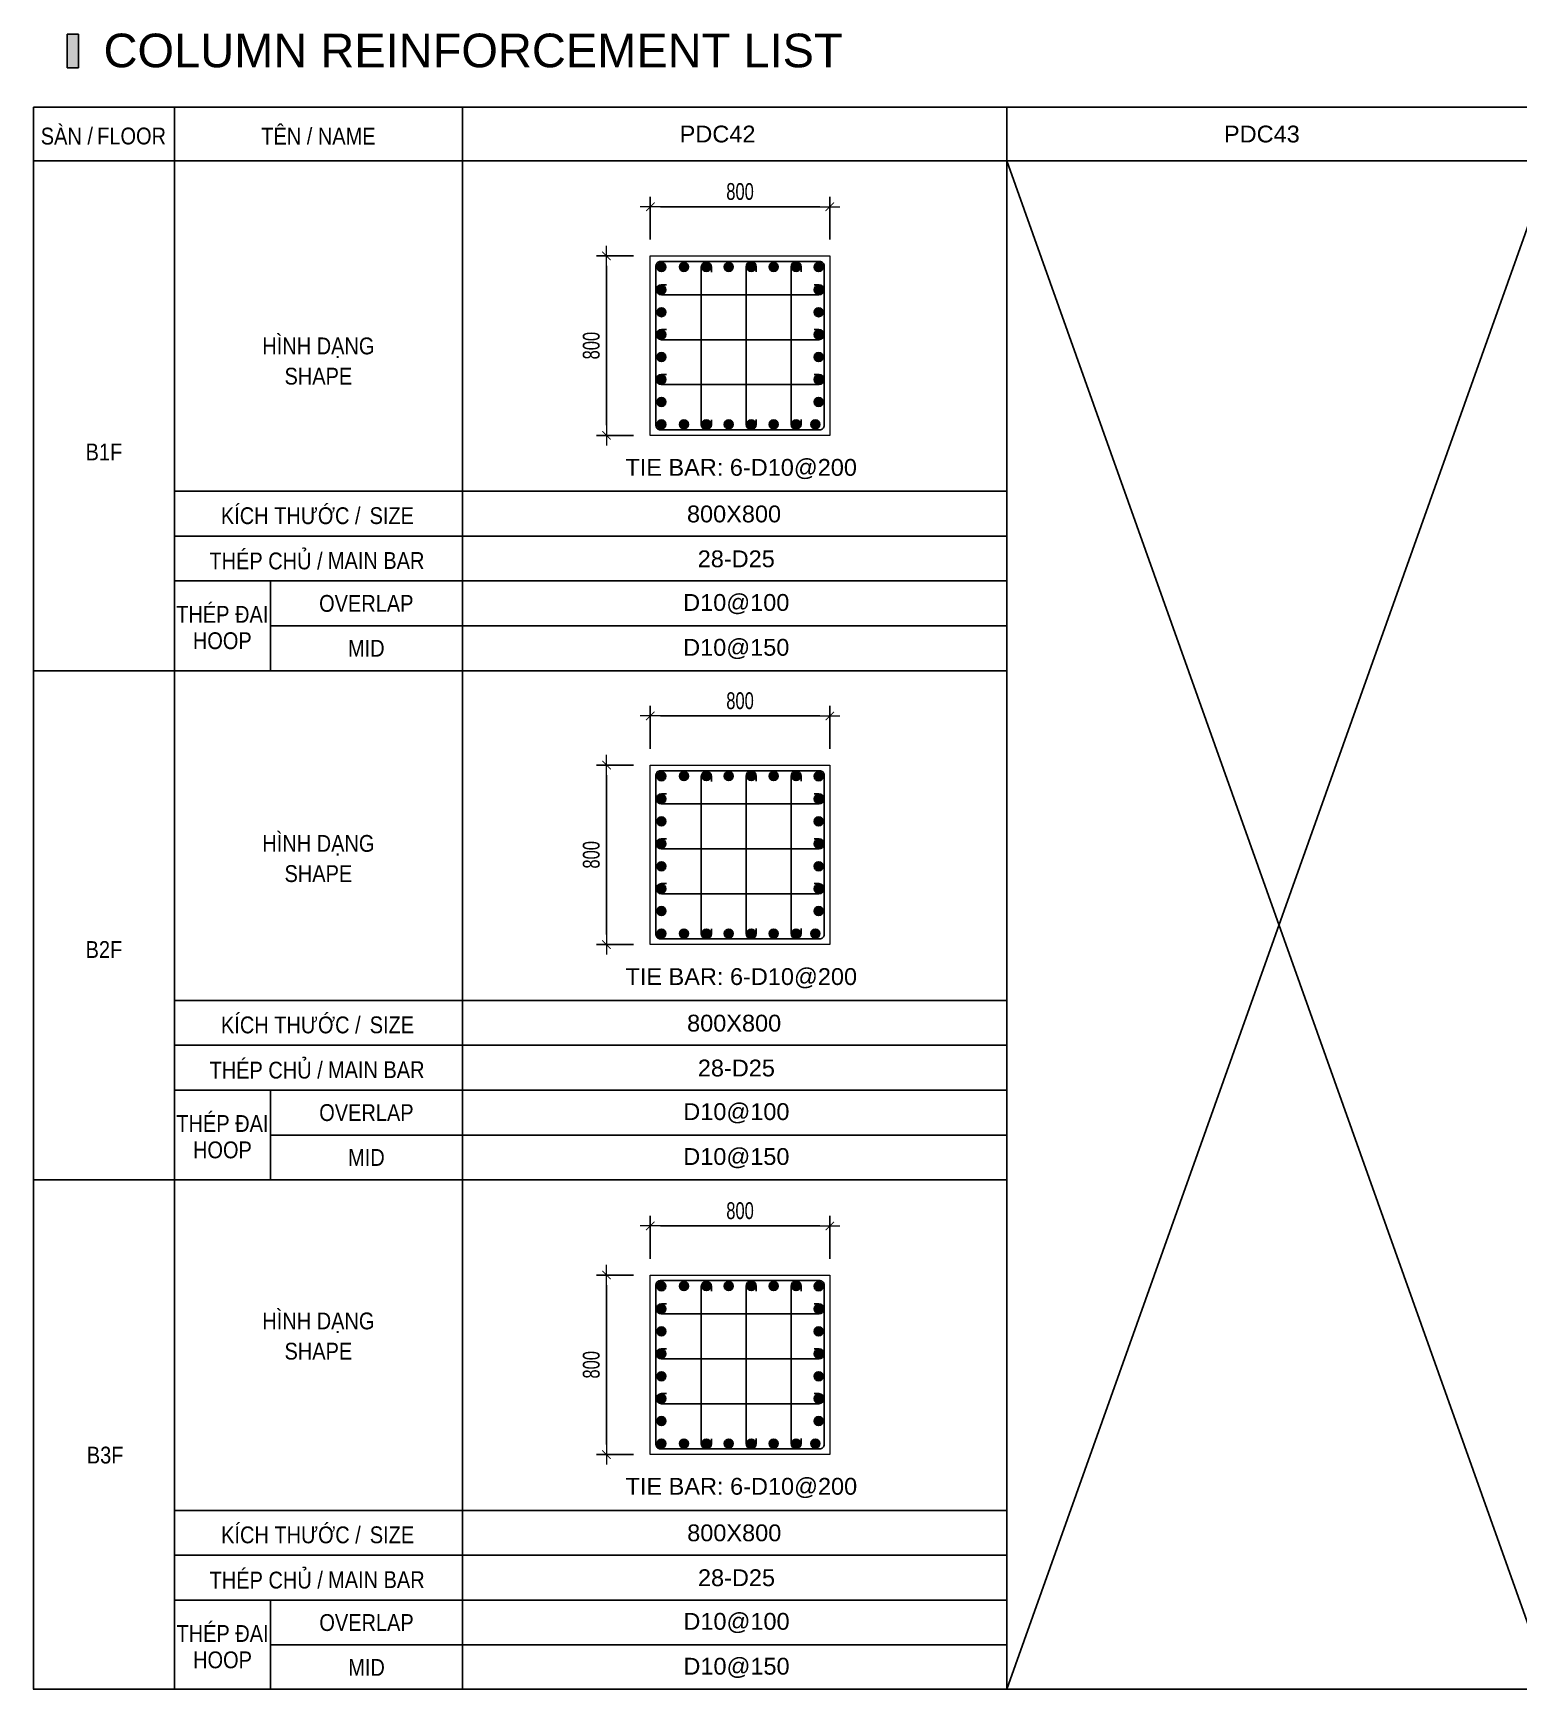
# Model space of a CAD drawing. Header units: millimetres. Extents: x 49323 to 598907, y -6102 to 181761.
# Drawn here: x 568874 to 575496, y 54566 to 61950 of the extents above; entities that cross this region are included whole.
import ezdxf
from ezdxf.enums import TextEntityAlignment as Align

# ---------------------------------------------------------------- set-up
doc = ezdxf.new("R2010")
doc.units = ezdxf.units.MM
doc.linetypes.add('CENTER2', pattern=[1.125, 0.75, -0.125, 0.125, -0.125])
doc.layers.get('Defpoints').update_dxf_attribs({"color": 151, "lineweight": 9})
for name, color, linetype in [('2', 2, 'Continuous'), ('CEN', 1, 'CENTER2'), ('STL', 3, 'Continuous'), ('TIT1', 3, 'Continuous'), ('TXT', 3, 'Continuous')]:
    doc.layers.add(name, color=color, linetype=linetype)
for name, color, linetype, lineweight in [('NDC_S_CONTINUOUS', 3, 'Continuous', 20), ('NDC_S_DIM', 1, 'Continuous', 15), ('NDC_S_VN TEXT', 7, 'Continuous', 20)]:
    doc.layers.add(name, color=color, linetype=linetype, lineweight=lineweight)
doc.styles.add('ARIAL', font='arial.ttf', dxfattribs={"width": 0.8})
doc.styles.add('NDC_ARIAL', font='arial.ttf', dxfattribs={"width": 0.85})
doc.styles.add('NDC_DIM', font='', dxfattribs={"width": 0.75})
doc.styles.get('NDC_DIM').set_extended_font_data('Dotum')
doc.dimstyles.new('NDC_dim_30', dxfattribs={"dimscale": 30, "dimtxt": 2.5, "dimasz": 1.5, "dimexe": 1.5, "dimexo": 2.5, "dimgap": 1, "dimtad": 1, "dimdec": 0, "dimzin": 0, "dimdsep": 46, "dimtxsty": 'NDC_DIM', "dimblk": 'DIMMARK', "dimcen": 0.09, "dimdle": 1.2, "dimclrd": 1, "dimclre": 1, "dimclrt": 3, "dimadec": 0, "dimazin": 0, "dimtfac": 1, "dimtdec": 0, "dimtix": 1, "dimtofl": 0, "dimtmove": 0, "dimatfit": 3, "dimfxl": 8, "dimfxlon": 1, "dimtolj": 1, "dimtzin": 0, "dimarcsym": 0})

# ---------------------------------------------------------------- blocks, each defined once
blk = doc.blocks.new('8')
at = {"layer": '2'}
blk.add_hatch(color=256, dxfattribs=at).paths.add_polyline_path([(20, 0, 0.386127), (1.9, 19.9), (-1.9, 19.9, 0.386127), (-20, 0, 1)])
blk.add_circle((0, 0), 20, dxfattribs=at)
blk = doc.blocks.new('5')
at = {"layer": 'CEN', "rotation": 180}
blk.add_blockref('8', (0, 0), dxfattribs=at)
blk = doc.blocks.new('DIMMARK')
at = {"layer": 'NDC_S_DIM', "color": 1}
blk.add_line((-1.5, 0), (1, 0), dxfattribs=at)
at = {"layer": 'NDC_S_DIM', "color": 2, "const_width": 0.1}
blk.add_lwpolyline([(-0.42, -0.42), (0.42, 0.42)], dxfattribs=at)
blk = doc.blocks.new('*D803')
at = {"layer": 'Defpoints', "color": 0, "ltscale": 40, "transparency": 16777216}
for p in [(572424.9, 56633.8), (571624.9, 56412.4), (572424.9, 56412.4)]:
    blk.add_point(p, dxfattribs=at)
at = {"layer": 'NDC_S_DIM', "color": 1, "lineweight": -2, "ltscale": 40, "transparency": 16777216}
for p, q in [((571624.9, 56487.4), (571624.9, 56678.8)), ((572424.9, 56487.4), (572424.9, 56678.8)), ((571669.9, 56633.8), (572379.9, 56633.8))]:
    blk.add_line(p, q, dxfattribs=at)
at = {"layer": 'NDC_S_DIM', "color": 1, "lineweight": -2, "ltscale": 40, "transparency": 16777216, "xscale": 45, "yscale": 45, "zscale": 45, "rotation": 180}
blk.add_blockref('DIMMARK', (571624.9, 56633.8), dxfattribs=at)
at = {"layer": 'NDC_S_DIM', "color": 1, "lineweight": -2, "ltscale": 40, "transparency": 16777216, "xscale": 45, "yscale": 45, "zscale": 45}
blk.add_blockref('DIMMARK', (572424.9, 56633.8), dxfattribs=at)
at = {"layer": 'NDC_S_DIM', "color": 3, "ltscale": 40, "transparency": 16777216, "insert": (572024.9, 56701.4), "char_height": 75, "attachment_point": 5, "style": 'NDC_DIM'}
blk.add_mtext('\\A1;800', dxfattribs=at)
blk = doc.blocks.new('*D804')
at = {"layer": 'Defpoints', "color": 0, "ltscale": 40, "transparency": 16777216}
for p in [(571624.9, 56415), (571429.5, 55615), (571624.9, 55615)]:
    blk.add_point(p, dxfattribs=at)
at = {"layer": 'NDC_S_DIM', "color": 1, "lineweight": -2, "ltscale": 40, "transparency": 16777216}
for p, q in [((571549.9, 56415), (571384.5, 56415)), ((571429.5, 56370), (571429.5, 55660)), ((571549.9, 55615), (571384.5, 55615))]:
    blk.add_line(p, q, dxfattribs=at)
at = {"layer": 'NDC_S_DIM', "color": 1, "lineweight": -2, "ltscale": 40, "transparency": 16777216, "xscale": 45, "yscale": 45, "zscale": 45}
for p, rotation in [((571429.5, 56415), 90), ((571429.5, 55615), 270)]:
    blk.add_blockref('DIMMARK', p, dxfattribs=dict(at, rotation=rotation))
at = {"layer": 'NDC_S_DIM', "color": 3, "ltscale": 40, "transparency": 16777216, "insert": (571362, 56015), "char_height": 75, "attachment_point": 5, "rotation": 90, "style": 'NDC_DIM'}
blk.add_mtext('\\A1;800', dxfattribs=at)
blk = doc.blocks.new('*D805')
at = {"layer": 'Defpoints', "color": 0, "ltscale": 40, "transparency": 16777216}
for p in [(572424.9, 58906.7), (571624.9, 58685.3), (572424.9, 58685.3)]:
    blk.add_point(p, dxfattribs=at)
at = {"layer": 'NDC_S_DIM', "color": 1, "lineweight": -2, "ltscale": 40, "transparency": 16777216}
for p, q in [((571624.9, 58760.3), (571624.9, 58951.7)), ((572424.9, 58760.3), (572424.9, 58951.7)), ((571669.9, 58906.7), (572379.9, 58906.7))]:
    blk.add_line(p, q, dxfattribs=at)
at = {"layer": 'NDC_S_DIM', "color": 1, "lineweight": -2, "ltscale": 40, "transparency": 16777216, "xscale": 45, "yscale": 45, "zscale": 45, "rotation": 180}
blk.add_blockref('DIMMARK', (571624.9, 58906.7), dxfattribs=at)
at = {"layer": 'NDC_S_DIM', "color": 1, "lineweight": -2, "ltscale": 40, "transparency": 16777216, "xscale": 45, "yscale": 45, "zscale": 45}
blk.add_blockref('DIMMARK', (572424.9, 58906.7), dxfattribs=at)
at = {"layer": 'NDC_S_DIM', "color": 3, "ltscale": 40, "transparency": 16777216, "insert": (572024.9, 58974.2), "char_height": 75, "attachment_point": 5, "style": 'NDC_DIM'}
blk.add_mtext('\\A1;800', dxfattribs=at)
blk = doc.blocks.new('*D806')
at = {"layer": 'Defpoints', "color": 0, "ltscale": 40, "transparency": 16777216}
for p in [(571624.9, 58687.9), (571429.5, 57887.9), (571624.9, 57887.9)]:
    blk.add_point(p, dxfattribs=at)
at = {"layer": 'NDC_S_DIM', "color": 1, "lineweight": -2, "ltscale": 40, "transparency": 16777216}
for p, q in [((571549.9, 58687.9), (571384.5, 58687.9)), ((571429.5, 58642.9), (571429.5, 57932.9)), ((571549.9, 57887.9), (571384.5, 57887.9))]:
    blk.add_line(p, q, dxfattribs=at)
at = {"layer": 'NDC_S_DIM', "color": 1, "lineweight": -2, "ltscale": 40, "transparency": 16777216, "xscale": 45, "yscale": 45, "zscale": 45}
for p, rotation in [((571429.5, 58687.9), 90), ((571429.5, 57887.9), 270)]:
    blk.add_blockref('DIMMARK', p, dxfattribs=dict(at, rotation=rotation))
at = {"layer": 'NDC_S_DIM', "color": 3, "ltscale": 40, "transparency": 16777216, "insert": (571362, 58287.9), "char_height": 75, "attachment_point": 5, "rotation": 90, "style": 'NDC_DIM'}
blk.add_mtext('\\A1;800', dxfattribs=at)
blk = doc.blocks.new('*D807')
at = {"layer": 'Defpoints', "color": 0, "ltscale": 40, "transparency": 16777216}
for p in [(572424.9, 61176.1), (571624.9, 60954.7), (572424.9, 60954.7)]:
    blk.add_point(p, dxfattribs=at)
at = {"layer": 'NDC_S_DIM', "color": 1, "lineweight": -2, "ltscale": 40, "transparency": 16777216}
for p, q in [((571624.9, 61029.7), (571624.9, 61221.1)), ((572424.9, 61029.7), (572424.9, 61221.1)), ((571669.9, 61176.1), (572379.9, 61176.1))]:
    blk.add_line(p, q, dxfattribs=at)
at = {"layer": 'NDC_S_DIM', "color": 1, "lineweight": -2, "ltscale": 40, "transparency": 16777216, "xscale": 45, "yscale": 45, "zscale": 45, "rotation": 180}
blk.add_blockref('DIMMARK', (571624.9, 61176.1), dxfattribs=at)
at = {"layer": 'NDC_S_DIM', "color": 1, "lineweight": -2, "ltscale": 40, "transparency": 16777216, "xscale": 45, "yscale": 45, "zscale": 45}
blk.add_blockref('DIMMARK', (572424.9, 61176.1), dxfattribs=at)
at = {"layer": 'NDC_S_DIM', "color": 3, "ltscale": 40, "transparency": 16777216, "insert": (572024.9, 61243.7), "char_height": 75, "attachment_point": 5, "style": 'NDC_DIM'}
blk.add_mtext('\\A1;800', dxfattribs=at)
blk = doc.blocks.new('*D808')
at = {"layer": 'Defpoints', "color": 0, "ltscale": 40, "transparency": 16777216}
for p in [(571624.9, 60957.3), (571429.5, 60157.3), (571624.9, 60157.3)]:
    blk.add_point(p, dxfattribs=at)
at = {"layer": 'NDC_S_DIM', "color": 1, "lineweight": -2, "ltscale": 40, "transparency": 16777216}
for p, q in [((571549.9, 60957.3), (571384.5, 60957.3)), ((571429.5, 60912.3), (571429.5, 60202.3)), ((571549.9, 60157.3), (571384.5, 60157.3))]:
    blk.add_line(p, q, dxfattribs=at)
at = {"layer": 'NDC_S_DIM', "color": 1, "lineweight": -2, "ltscale": 40, "transparency": 16777216, "xscale": 45, "yscale": 45, "zscale": 45}
for p, rotation in [((571429.5, 60957.3), 90), ((571429.5, 60157.3), 270)]:
    blk.add_blockref('DIMMARK', p, dxfattribs=dict(at, rotation=rotation))
at = {"layer": 'NDC_S_DIM', "color": 3, "ltscale": 40, "transparency": 16777216, "insert": (571362, 60557.3), "char_height": 75, "attachment_point": 5, "rotation": 90, "style": 'NDC_DIM'}
blk.add_mtext('\\A1;800', dxfattribs=at)

msp = doc.modelspace()

# ---------------------------------------------------------------- hatches: boundary and pattern name
at = {"layer": 'TXT'}
msp.add_hatch(color=7, dxfattribs=at).paths.add_polyline_path([(569075.8, 61795.4), (569075.8, 61945.4), (569025.8, 61945.4), (569025.8, 61795.4)])

# ---------------------------------------------------------------- linework, layer by layer
at = {"layer": '2', "lineweight": -2, "ltscale": 1000}
for points in [[(572399.9, 60912.3), (572399.9, 60202.3, -0.414214), (572379.9, 60182.3), (571669.9, 60182.3, -0.414214), (571649.9, 60202.3), (571649.9, 60912.3, -0.414214), (571669.9, 60932.3), (572379.9, 60932.3, -0.414214)], [(572399.9, 58642.9), (572399.9, 57932.9, -0.414214), (572379.9, 57912.9), (571669.9, 57912.9, -0.414214), (571649.9, 57932.9), (571649.9, 58642.9, -0.414214), (571669.9, 58662.9), (572379.9, 58662.9, -0.414214)], [(572399.9, 56370), (572399.9, 55660, -0.414214), (572379.9, 55640), (571669.9, 55640, -0.414214), (571649.9, 55660), (571649.9, 56370, -0.414214), (571669.9, 56390), (572379.9, 56390, -0.414214)]]:
    msp.add_lwpolyline(points, format="xyb", close=True, dxfattribs=at)
at = {"layer": '2'}
for points in [[(571897.2, 60226.9), (571897.2, 60204.8, -1), (571852.2, 60204.8), (571852.2, 60906.8, -1), (571897.2, 60906.8), (571897.2, 60884.7)], [(572097.2, 60228.4), (572097.2, 60206.3, -1), (572052.2, 60206.3), (572052.2, 60908.3, -1), (572097.2, 60908.3), (572097.2, 60886.1)], [(572297.2, 60228.4), (572297.2, 60206.3, -1), (572252.2, 60206.3), (572252.2, 60908.3, -1), (572297.2, 60908.3), (572297.2, 60886.1)], [(571696.8, 60828.8), (571674.7, 60828.8, 1), (571674.7, 60783.8), (572376.7, 60783.8, 1), (572376.7, 60828.8), (572354.6, 60828.8)], [(571696.8, 60628.8), (571674.7, 60628.8, 1), (571674.7, 60583.8), (572376.7, 60583.8, 1), (572376.7, 60628.8), (572354.6, 60628.8)], [(571696.8, 60428.8), (571674.7, 60428.8, 1), (571674.7, 60383.8), (572376.7, 60383.8, 1), (572376.7, 60428.8), (572354.6, 60428.8)], [(571897.2, 57957.5), (571897.2, 57935.4, -1), (571852.2, 57935.4), (571852.2, 58637.4, -1), (571897.2, 58637.4), (571897.2, 58615.2)], [(572097.2, 57959), (572097.2, 57936.8, -1), (572052.2, 57936.8), (572052.2, 58638.8, -1), (572097.2, 58638.8), (572097.2, 58616.7)], [(572297.2, 57959), (572297.2, 57936.8, -1), (572252.2, 57936.8), (572252.2, 58638.8, -1), (572297.2, 58638.8), (572297.2, 58616.7)], [(571696.8, 58559.4), (571674.7, 58559.4, 1), (571674.7, 58514.4), (572376.7, 58514.4, 1), (572376.7, 58559.4), (572354.6, 58559.4)], [(571696.8, 58359.4), (571674.7, 58359.4, 1), (571674.7, 58314.4), (572376.7, 58314.4, 1), (572376.7, 58359.4), (572354.6, 58359.4)], [(571696.8, 58159.4), (571674.7, 58159.4, 1), (571674.7, 58114.4), (572376.7, 58114.4, 1), (572376.7, 58159.4), (572354.6, 58159.4)], [(571897.2, 55684.6), (571897.2, 55662.5, -1), (571852.2, 55662.5), (571852.2, 56364.5, -1), (571897.2, 56364.5), (571897.2, 56342.4)], [(572097.2, 55686.1), (572097.2, 55664, -1), (572052.2, 55664), (572052.2, 56366, -1), (572097.2, 56366), (572097.2, 56343.8)], [(572297.2, 55686.1), (572297.2, 55664, -1), (572252.2, 55664), (572252.2, 56366, -1), (572297.2, 56366), (572297.2, 56343.8)], [(571696.8, 56286.5), (571674.7, 56286.5, 1), (571674.7, 56241.5), (572376.7, 56241.5, 1), (572376.7, 56286.5), (572354.6, 56286.5)], [(571696.8, 56086.5), (571674.7, 56086.5, 1), (571674.7, 56041.5), (572376.7, 56041.5, 1), (572376.7, 56086.5), (572354.6, 56086.5)], [(571696.8, 55886.5), (571674.7, 55886.5, 1), (571674.7, 55841.5), (572376.7, 55841.5, 1), (572376.7, 55886.5), (572354.6, 55886.5)]]:
    msp.add_lwpolyline(points, format="xyb", dxfattribs=at)
at = {"layer": 'NDC_S_CONTINUOUS', "ltscale": 70}
for points in [[(572424.9, 60957.3), (572424.9, 60157.3), (571624.9, 60157.3), (571624.9, 60957.3), (572424.9, 60957.3)], [(572424.9, 58687.9), (572424.9, 57887.9), (571624.9, 57887.9), (571624.9, 58687.9), (572424.9, 58687.9)], [(572424.9, 56415), (572424.9, 55615), (571624.9, 55615), (571624.9, 56415), (572424.9, 56415)]]:
    msp.add_lwpolyline(points, dxfattribs=at)
at = {"layer": 'TIT1', "color": 2}
msp.add_line((568875.8, 61620.4), (580491.9, 61620.4), dxfattribs=at)
at = {"layer": 'TIT1'}
for p, q in [((568875.8, 61620.4), (568875.8, 54569.7)), ((569503.6, 61620.4), (569503.6, 54569.7)), ((570787.5, 54569.7), (570787.5, 61620.4)), ((573213.6, 61620.4), (573213.6, 54569.7)), ((580491.9, 61380.4), (568874.1, 61380.4)), ((568875.8, 61380.4), (580491.9, 61380.4)), ((573213.6, 59108.5), (568874.6, 59108.5)), ((573213.6, 56839), (568875.2, 56839)), ((580491.9, 54569.7), (568874.1, 54569.7))]:
    msp.add_line(p, q, dxfattribs=at)
at = {"layer": 'TIT1', "color": 8}
for p, q in [((573213.6, 61380.4), (575639.7, 54569.7)), ((573213.6, 54569.7), (575639.7, 61380.4)), ((573213.6, 59908.5), (569502.5, 59908.5)), ((573213.6, 59708.5), (569502.5, 59708.5)), ((573213.6, 59508.5), (569502.5, 59508.5)), ((569931.7, 59108.5), (569931.7, 59508.5)), ((573213.6, 59308.5), (569931.7, 59308.5)), ((573213.6, 57639), (569503, 57639)), ((573213.6, 57439), (569503, 57439)), ((573213.6, 57239), (569503, 57239)), ((569932.3, 56839), (569932.3, 57239)), ((573213.6, 57039), (569932.3, 57039)), ((573213.6, 55366.2), (569503.6, 55366.2)), ((573213.6, 55166.2), (569503.6, 55166.2)), ((573213.6, 54966.2), (569503.6, 54966.2)), ((569932.8, 54566.2), (569932.8, 54966.2)), ((573213.6, 54766.2), (569932.8, 54766.2))]:
    msp.add_line(p, q, dxfattribs=at)
at = {"layer": 'TXT', "color": 7}
msp.add_lwpolyline([(569075.8, 61795.4), (569075.8, 61945.4), (569025.8, 61945.4), (569025.8, 61795.4)], close=True, dxfattribs=at)
msp.add_lwpolyline([(569075.8, 61795.4), (569075.8, 61945.4), (569025.8, 61945.4), (569025.8, 61795.4)], close=True, dxfattribs=at)

# ---------------------------------------------------------------- block references
at = {"layer": 'STL', "xscale": -1}
for p in [(571674.7, 60907.3), (571674.7, 60806.3), (571674.7, 60706.3), (571674.7, 60606.3), (571674.7, 60506.3), (571674.7, 60406.3), (571674.7, 60306.3), (571674.7, 60206.3), (571674.7, 58637.9), (571674.7, 58536.9), (571674.7, 58436.9), (571674.7, 58336.9), (571674.7, 58236.9), (571674.7, 58136.9), (571674.7, 58036.9), (571674.7, 57936.9), (571674.7, 56365), (571674.7, 56264), (571674.7, 56164), (571674.7, 56064), (571674.7, 55964), (571674.7, 55864), (571674.7, 55764), (571674.7, 55664)]:
    msp.add_blockref('5', p, dxfattribs=at)
at = {"layer": 'STL', "xscale": -1, "rotation": 270}
for p in [(571774.7, 60908.3), (571874.7, 60908.3), (571974.7, 60908.3), (572074.7, 60908.3), (572174.7, 60908.3), (572274.7, 60908.3), (571674.7, 60206.3), (571774.7, 60206.3), (571874.7, 60206.3), (571974.7, 60206.3), (572074.7, 60206.3), (572174.7, 60206.3), (572274.7, 60206.3), (572360.6, 60206.3), (571774.7, 58638.8), (571874.7, 58638.8), (571974.7, 58638.8), (572074.7, 58638.8), (572174.7, 58638.8), (572274.7, 58638.8), (571674.7, 57936.9), (571774.7, 57936.9), (571874.7, 57936.9), (571974.7, 57936.9), (572074.7, 57936.9), (572174.7, 57936.9), (572274.7, 57936.9), (572360.6, 57936.9), (571774.7, 56366), (571874.7, 56366), (571974.7, 56366), (572074.7, 56366), (572174.7, 56366), (572274.7, 56366), (571674.7, 55664), (571774.7, 55664), (571874.7, 55664), (571974.7, 55664), (572074.7, 55664), (572174.7, 55664), (572274.7, 55664), (572360.6, 55664)]:
    msp.add_blockref('5', p, dxfattribs=at)
at = {"layer": 'STL'}
for p in [(572375.1, 60907.3), (572375.1, 60806.3), (572375.1, 60706.3), (572375.1, 60606.3), (572375.1, 60506.3), (572375.1, 60406.3), (572375.1, 60306.3), (572375.1, 58637.9), (572375.1, 58536.9), (572375.1, 58436.9), (572375.1, 58336.9), (572375.1, 58236.9), (572375.1, 58136.9), (572375.1, 58036.9), (572375.1, 56365), (572375.1, 56264), (572375.1, 56164), (572375.1, 56064), (572375.1, 55964), (572375.1, 55864), (572375.1, 55764)]:
    msp.add_blockref('5', p, dxfattribs=at)

# ---------------------------------------------------------------- texts
at = {"layer": 'NDC_S_VN TEXT', "style": 'NDC_ARIAL', "width": 0.85}
for s, p in [('SÀN /', (569024.4, 61500.4)), ('HÌNH DẠNG', (570145.5, 60557.5)), ('KÍCH THƯỚC /', (570022.1, 59808.5)), ('THÉP CHỦ /', (569912, 59608.5)), ('THÉP ĐAI', (569717.2, 59369.5)), ('HÌNH DẠNG', (570145.5, 58340.3)), ('KÍCH THƯỚC /', (570022.6, 57539)), ('THÉP CHỦ /', (569912.6, 57339)), ('THÉP ĐAI', (569717.8, 57100.1)), ('HÌNH DẠNG', (570145.5, 56211.9)), ('KÍCH THƯỚC /', (570023.2, 55266.2)), ('THÉP CHỦ /', (569913.1, 55066.2)), ('THÉP ĐAI', (569718.3, 54827.2))]:
    msp.add_text(s, height=75, dxfattribs=at).set_placement(p, align=Align.MIDDLE)
at = {"layer": 'TIT1', "style": 'NDC_ARIAL', "width": 0.85}
for s, p in [('FLOOR', (569312.9, 61491.6)), ('TÊN / NAME', (570145.7, 61500.4)), ('SHAPE', (570145.5, 60421.2)), ('B1F', (569189.6, 60083.4)), ('SIZE', (570472.6, 59799.6)), ('MAIN BAR', (570402.9, 59599.6)), ('OVERLAP', (570359.1, 59408.5)), ('HOOP', (569717.2, 59242.2)), ('MID', (570359.1, 59208.5)), ('SHAPE', (570145.5, 58204.1)), ('B2F', (569189.6, 57866.3)), ('SIZE', (570473.1, 57530.2)), ('MAIN BAR', (570403.4, 57330.2)), ('OVERLAP', (570359.6, 57139)), ('HOOP', (569717.8, 56972.8)), ('MID', (570359.6, 56939)), ('SHAPE', (570145.5, 56075.7)), ('B3F', (569195, 55612.6)), ('SIZE', (570473.6, 55257.3)), ('MAIN BAR', (570404, 55057.3)), ('OVERLAP', (570360.1, 54866.2)), ('HOOP', (569718.3, 54699.9)), ('MID', (570360.1, 54666.2))]:
    msp.add_text(s, height=75, dxfattribs=at).set_placement(p, align=Align.MIDDLE)
at = {"layer": 'TIT1', "color": 2, "style": 'NDC_ARIAL'}
for s, p in [('PDC42', (571924.7, 61500.4)), ('PDC43', (574350.8, 61500.4))]:
    msp.add_text(s, height=75, dxfattribs=at).set_placement(p, align=Align.MIDDLE)
at = {"layer": 'TIT1', "style": 'NDC_ARIAL'}
for s, p in [('TIE BAR: 6-D10@200', (572029.8, 60009.1)), ('800X800', (571998, 59807.1)), ('28-D25', (572008, 59607.1)), ('D10@100', (572008, 59407.1)), ('D10@150', (572008, 59207.1)), ('TIE BAR: 6-D10@200', (572030.3, 57739.6)), ('800X800', (571998.5, 57537.7)), ('28-D25', (572008.5, 57337.7)), ('D10@100', (572008.5, 57137.7)), ('D10@150', (572008.5, 56937.7)), ('TIE BAR: 6-D10@200', (572030.8, 55467.9)), ('800X800', (571999, 55266)), ('28-D25', (572009.1, 55066)), ('D10@100', (572009.1, 54866)), ('D10@150', (572009.1, 54666))]:
    msp.add_text(s, height=75, dxfattribs=at).set_placement(p, align=Align.MIDDLE)
at = {"layer": 'TXT', "color": 3, "style": 'ARIAL'}
msp.add_text('COLUMN REINFORCEMENT LIST', height=150, dxfattribs=at).set_placement((569188, 61797.8))

# ---------------------------------------------------------------- dimensions: what is measured, and where the dimension line sits
at = {"layer": 'NDC_S_DIM', "ltscale": 40}
for base, p1, p2, picture, middle in [((572424.9, 61176.1), (571624.9, 60954.7), (572424.9, 60954.7), '*D807', (572024.9, 61243.7)), ((572424.9, 58906.7), (571624.9, 58685.3), (572424.9, 58685.3), '*D805', (572024.9, 58974.2)), ((572424.9, 56633.8), (571624.9, 56412.4), (572424.9, 56412.4), '*D803', (572024.9, 56701.4))]:
    dim = msp.add_linear_dim(base=base, p1=p1, p2=p2, dimstyle='NDC_dim_30', dxfattribs=at)
    dim.commit()
    dim.dimension.update_dxf_attribs({"geometry": picture, "text_midpoint": middle})
for base, p1, p2, picture, middle in [((571429.5, 60157.3), (571624.9, 60957.3), (571624.9, 60157.3), '*D808', (571362, 60557.3)), ((571429.5, 57887.9), (571624.9, 58687.9), (571624.9, 57887.9), '*D806', (571362, 58287.9)), ((571429.5, 55615), (571624.9, 56415), (571624.9, 55615), '*D804', (571362, 56015))]:
    dim = msp.add_linear_dim(base=base, p1=p1, p2=p2, angle=90, dimstyle='NDC_dim_30', dxfattribs=at)
    dim.commit()
    dim.dimension.update_dxf_attribs({"geometry": picture, "text_midpoint": middle})

doc.saveas('drawing.dxf')
